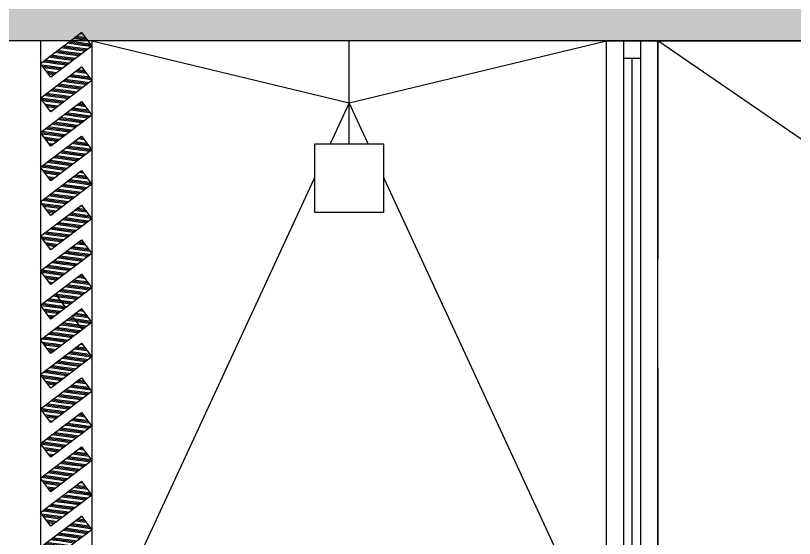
# Model space of a CAD drawing. Header units: metres. Extents: x 1769 to 3632, y 809 to 2652.
# Drawn here: x 2678.394 to 2680.665, y 1800.097 to 1801.62 of the extents above; entities that cross this region are included whole.
import ezdxf

# ---------------------------------------------------------------- set-up
doc = ezdxf.new("R2010")
doc.units = ezdxf.units.M
doc.header["$LTSCALE"] = 10
doc.linetypes.add('HIDDEN', pattern=[9.525, 6.35, -3.175])
for name, color, linetype in [('A-FLOR-LEVL', 2, 'Continuous'), ('A-FURN-FIXD', 8, 'Continuous'), ('A-GLAZ', 150, 'Continuous'), ('A-PROJ+', 1, 'HIDDEN'), ('A-WALL', 6, 'Continuous'), ('A-WALL-PATT', 8, 'Continuous'), ('G+E_Madera', 35, 'Continuous')]:
    doc.layers.add(name, color=color, linetype=linetype)

# ---------------------------------------------------------------- blocks, each defined once
blk = doc.blocks.new('A$C0e1b22ce')
h = blk.add_hatch()
h.set_pattern_fill('ANGLE', color=256, scale=0.38)
h.set_pattern_definition([(0, (0, 0), (0, 2.6543), [1.9304, -0.7239]), (90, (0, 0), (-2.6543, 2e-16), [1.9304, -0.7239])])
h.paths.add_polyline_path([(0.05, 0.15), (0.05, 0), (0, 0), (0, 0.15)])
at = {"layer": 'A-WALL-PATT'}
h = blk.add_hatch(dxfattribs=at)
h.set_pattern_fill('GOST_GROUND', color=256, scale=0.0016)
h.paths.add_polyline_path([(0.05, 0.15), (0.05, 0), (0, 0), (0, 0.15)])
at = {"layer": 'A-WALL'}
blk.add_lwpolyline([(0.05, 0.15), (0.05, 0), (0, 0), (0, 0.15)], close=True, dxfattribs=at)
blk = doc.blocks.new('A$C84a4af2d')
at = {"layer": 'G+E_Madera', "rotation": 127.1872365270105}
for p in [(0.1497, 3.2352), (0.1497, 3.1346), (0.1497, 3.034), (0.1497, 2.9333), (0.1497, 2.8327), (0.1497, 2.732), (0.1497, 2.6314), (0.1497, 2.5308), (0.1497, 2.4301), (0.1497, 2.3295), (0.1497, 2.2289), (0.1497, 2.1282), (0.1497, 2.0276), (0.1497, 1.9269), (0.1497, 1.8263)]:
    blk.add_blockref('A$C0e1b22ce', p, dxfattribs=at)
blk = doc.blocks.new('*U538')
at = {"layer": 'A-GLAZ', "ltscale": 0.01}
for p, q in [((0.0154777, 0.000025), (0.0171777, 0.000025)), ((0.0154777, 0), (0.0171777, 0)), ((0.0171777, -0.000025), (0.0154777, -0.000025))]:
    blk.add_line(p, q, dxfattribs=at)
for points in [[(0.0154277, -0.000025), (0.0154777, -0.000025), (0.0154777, 0.000025), (0.0154277, 0.000025)], [(0.0172277, -0.000025), (0.0171777, -0.000025), (0.0171777, 0.000025), (0.0172277, 0.000025)]]:
    blk.add_lwpolyline(points, close=True, dxfattribs=at)

msp = doc.modelspace()

# ---------------------------------------------------------------- hatches: boundary and pattern name
at = {"layer": 'A-WALL-PATT'}
h = msp.add_hatch(color=256, dxfattribs=at)
h.dxf.hatch_style = 1
h.paths.add_polyline_path([(2687.7034, 1804.8959), (2688.2168, 1804.8959), (2688.2166, 1804.7459), (2687.8534, 1804.7459), (2687.8534, 1802.4912), (2687.7034, 1802.4912), (2687.7034, 1804.2437), (2685.8034, 1804.2437), (2685.8034, 1801.6958), (2687.8534, 1801.6958), (2687.8534, 1798.4458), (2688.2166, 1798.4458), (2688.2166, 1798.2958), (2685.6534, 1798.2958), (2685.6534, 1799.3957), (2685.8034, 1799.3957), (2685.8034, 1798.4458), (2687.7034, 1798.4458), (2687.7034, 1801.5458), (2685.8034, 1801.5458), (2685.8034, 1800.1957), (2685.6534, 1800.1957), (2685.6534, 1801.5458), (2675.8444, 1801.5459), (2675.8444, 1801.6959), (2685.6534, 1801.6958), (2685.6534, 1804.8959), (2685.8034, 1804.8959), (2685.8034, 1804.3939), (2687.7034, 1804.3939)])

# ---------------------------------------------------------------- linework, layer by layer
at = {"layer": 'A-FLOR-LEVL', "ltscale": 0.01}
for points in [[(2678.4667, 1801.5459), (2678.4667, 1798.296), (2680.1167, 1798.2958)], [(2680.1167, 1801.5459), (2678.6167, 1801.5459), (2678.6167, 1798.446), (2680.1167, 1798.446), (2680.1167, 1801.5459)]]:
    msp.add_lwpolyline(points, dxfattribs=at)
msp.add_lwpolyline([(2680.1167, 1801.5458), (2678.6167, 1801.5458), (2678.6167, 1799.7458), (2680.1167, 1799.7458)], close=True, dxfattribs=at)
at = {"layer": 'A-FURN-FIXD'}
for points in [[(2678.6167, 1801.5459), (2679.3667, 1801.3652), (2680.1167, 1801.5458)], [(2680.2667, 1799.7458), (2681.5795, 1800.6458), (2680.2667, 1801.5458)], [(2680.1167, 1799.7458), (2679.3667, 1801.3652), (2678.6167, 1799.7458)]]:
    msp.add_lwpolyline(points, dxfattribs=at)
msp.add_lwpolyline([(2681.7667, 1799.7458), (2680.2667, 1799.7458), (2680.2667, 1801.5458), (2681.7667, 1801.5458)], close=True, dxfattribs=at)
at = {"layer": 'A-PROJ+', "ltscale": 0.01}
msp.add_lwpolyline([(2680.1167, 1801.5458), (2680.2667, 1801.5458), (2680.2667, 1798.4458), (2680.1167, 1798.4458)], close=True, dxfattribs=at)
at = {"layer": 'A-WALL', "ltscale": 0.01}
msp.add_lwpolyline([(2687.8534, 1801.6958), (2687.8534, 1798.4458), (2688.2166, 1798.4458), (2688.2166, 1798.2958), (2685.6534, 1798.2958), (2685.6534, 1799.3957), (2685.8034, 1799.3957), (2685.8034, 1798.4458), (2687.7034, 1798.4458), (2687.7034, 1801.5458), (2685.8034, 1801.5458), (2685.8034, 1800.1957), (2685.6534, 1800.1957), (2685.6534, 1801.5458), (2675.8444, 1801.5459), (2675.8444, 1801.6959)], dxfattribs=at)

# ---------------------------------------------------------------- block references
at = {"layer": 'A-GLAZ', "ltscale": 0.01, "xscale": -1000.000000000006, "yscale": 1000.000000000006, "zscale": 1000.000000000006, "rotation": 270}
msp.add_blockref('*U538', (2680.1918, 1784.3181), dxfattribs=at)
at = {"layer": 'A-WALL', "ltscale": 0.01}
msp.add_blockref('A$C84a4af2d', (2678.4667, 1798.2957), dxfattribs=at)

# ---------------------------------------------------------------- next in the draw order: wipeouts: each hides what was drawn before it
at = {"ltscale": 0.01}
msp.add_wipeout([(2679.2667, 1801.0458), (2679.2667, 1801.2458), (2679.4667, 1801.2458), (2679.4667, 1801.0458)], dxfattribs=at).dxf.layer = 'A-PROJ+'

# ---------------------------------------------------------------- next in the draw order: linework, layer by layer
at = {"layer": 'A-PROJ+', "ltscale": 0.01}
msp.add_line((2679.3667, 1801.2458), (2679.3667, 1801.5458), dxfattribs=at)
msp.add_lwpolyline([(2679.2667, 1801.0458), (2679.2667, 1801.2458), (2679.4667, 1801.2458), (2679.4667, 1801.0458)], close=True, dxfattribs=at)

doc.saveas('drawing.dxf')
